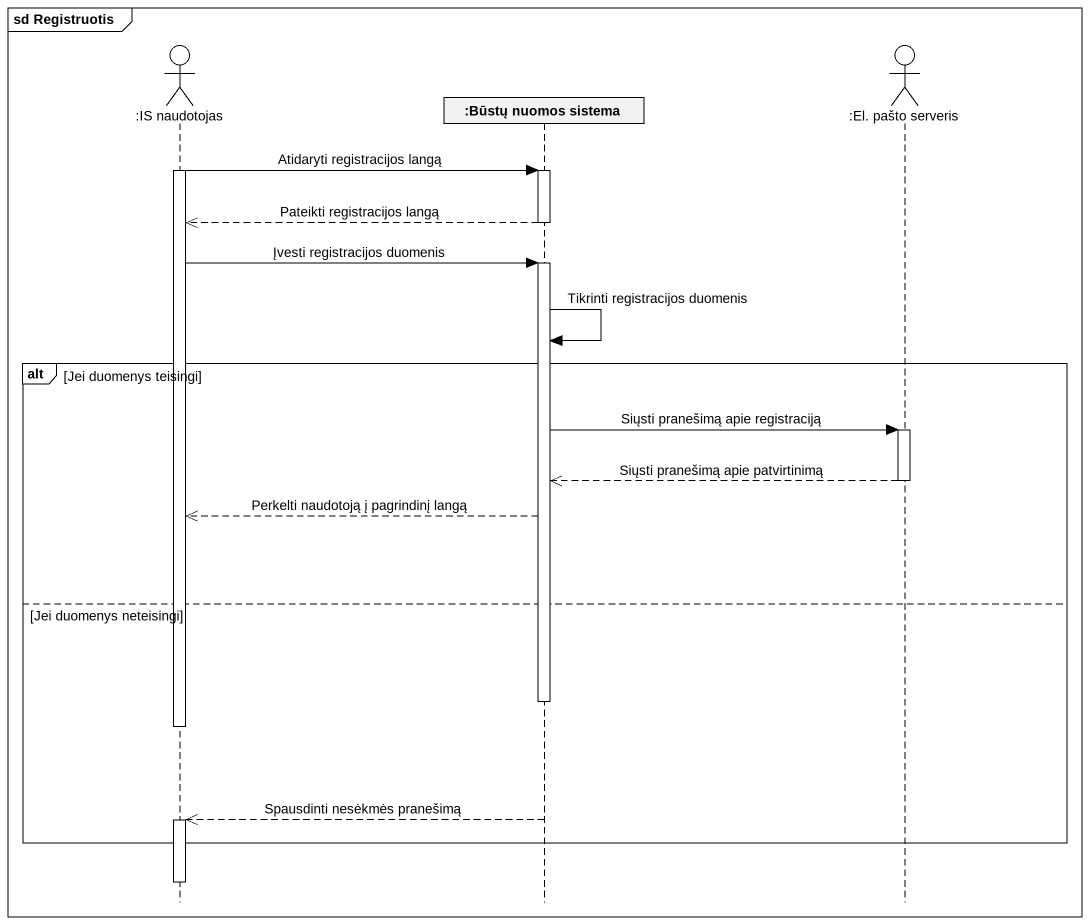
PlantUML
@startuml
mainframe sd Registruotis
hide footbox
actor ":IS naudotojas" as IS_naudotojas
participant ":Būstų nuomos sistema" as Būstų_nuomos_sistema
actor ":El. pašto serveris" as El_pašto_serveris

activate IS_naudotojas
IS_naudotojas -> Būstų_nuomos_sistema : Atidaryti registracijos langą
activate Būstų_nuomos_sistema
Būstų_nuomos_sistema -->> IS_naudotojas : Pateikti registracijos langą
deactivate Būstų_nuomos_sistema
IS_naudotojas -> Būstų_nuomos_sistema : Įvesti registracijos duomenis
activate Būstų_nuomos_sistema
Būstų_nuomos_sistema -> Būstų_nuomos_sistema : Tikrinti registracijos duomenis
alt Jei duomenys teisingi
  Būstų_nuomos_sistema -> El_pašto_serveris : Siųsti pranešimą apie registraciją
  activate El_pašto_serveris
  El_pašto_serveris -->> Būstų_nuomos_sistema : Siųsti pranešimą apie patvirtinimą
  deactivate El_pašto_serveris
  Būstų_nuomos_sistema -->> IS_naudotojas : Perkelti naudotoją į pagrindinį langą
else Jei duomenys neteisingi
  deactivate Būstų_nuomos_sistema
  deactivate IS_naudotojas
  Būstų_nuomos_sistema -->> IS_naudotojas : Spausdinti nesėkmės pranešimą
  activate IS_naudotojas
end
deactivate IS_naudotojas
@enduml
